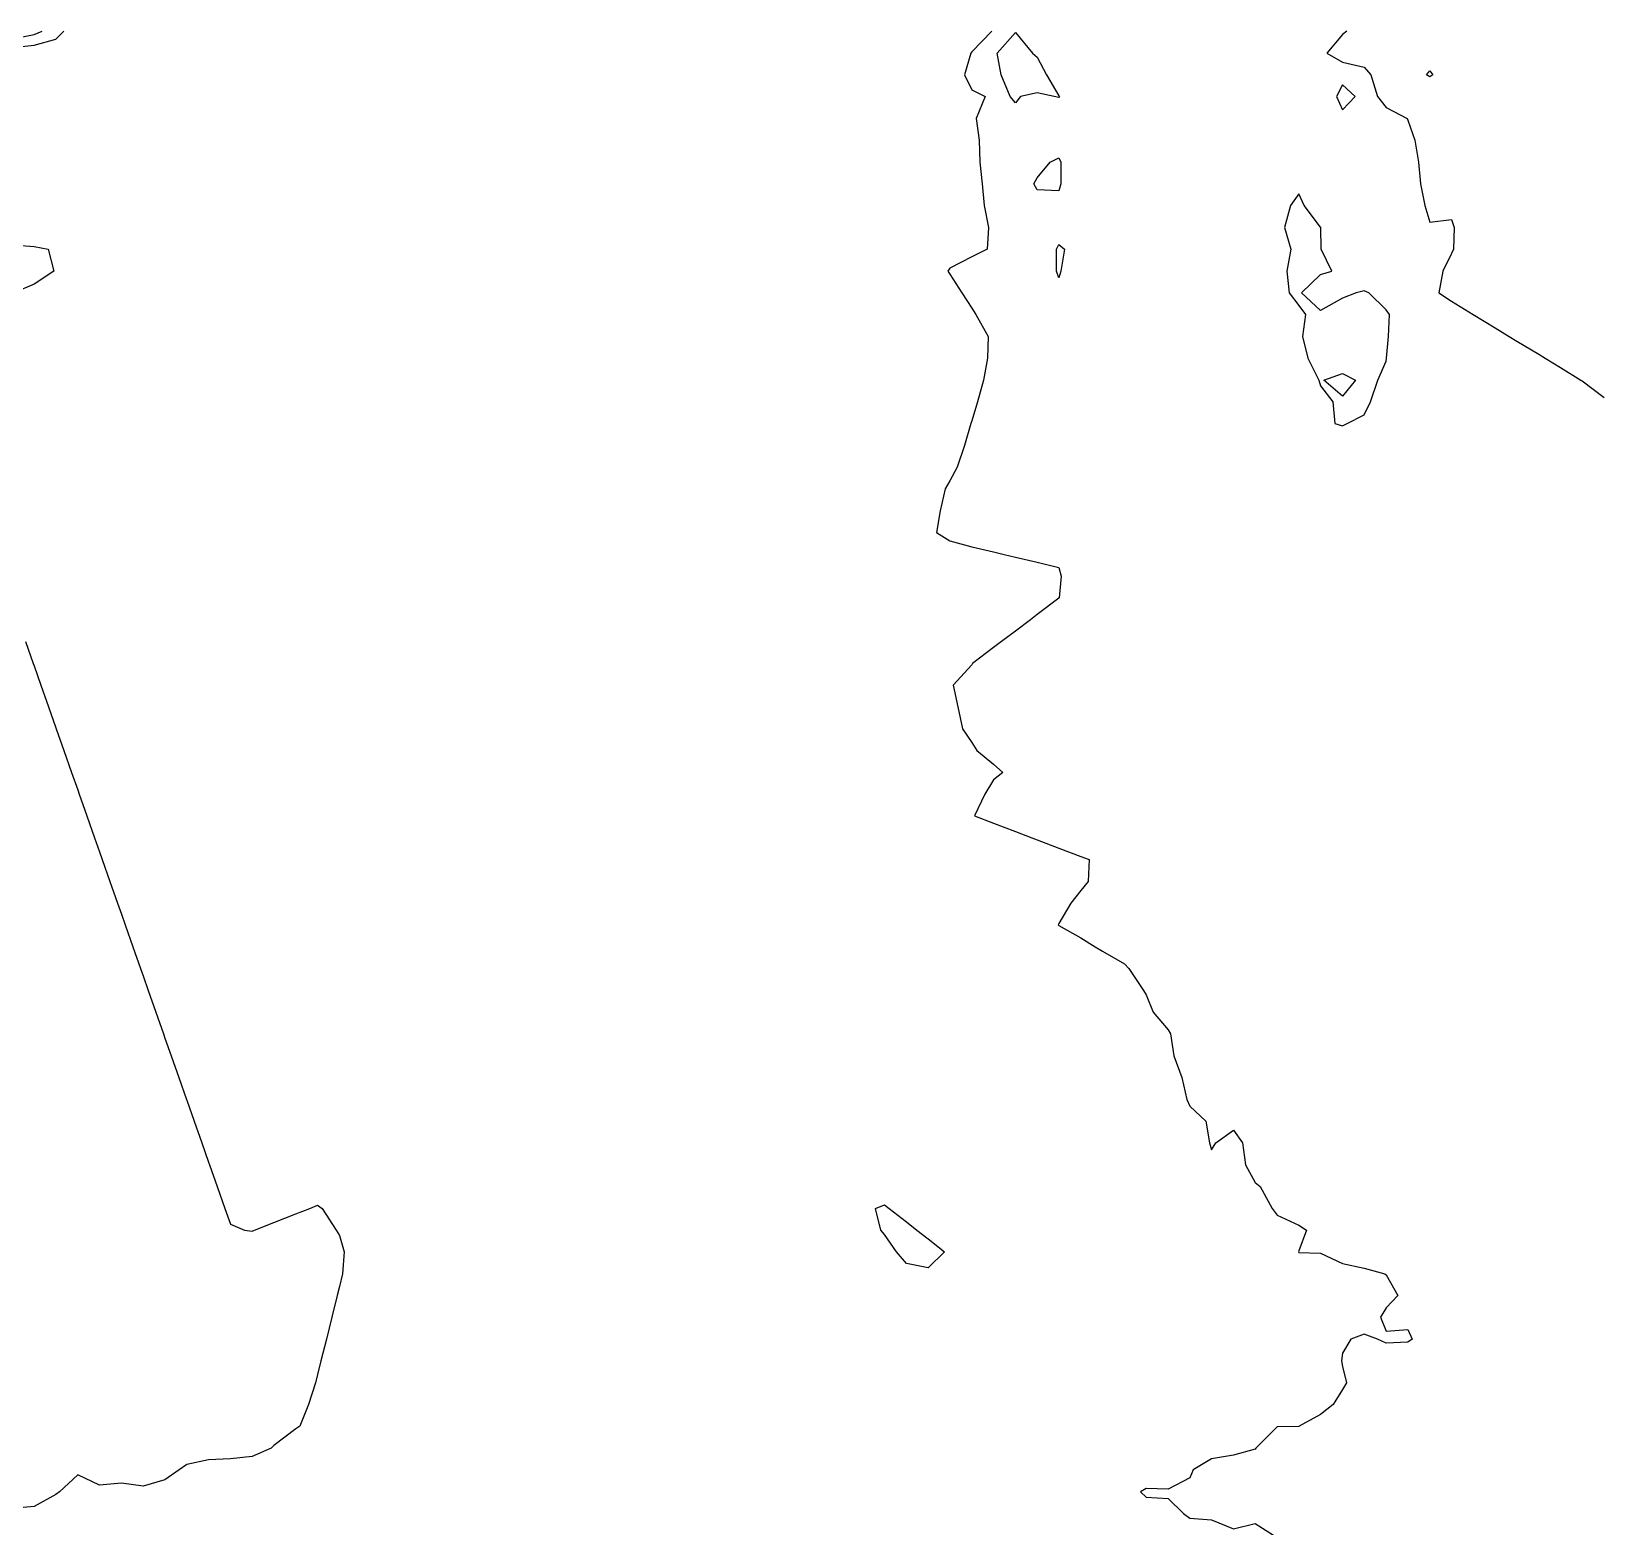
# Model space of a CAD drawing. Header units: metres. Extents: x 2681030 to 2681330, y 1246000 to 1246290.
# Drawn here: x 2681222.69 to 2681258.6, y 1246188.45 to 1246222.75 of the extents above; entities that cross this region are included whole.
import ezdxf

# ---------------------------------------------------------------- set-up
doc = ezdxf.new("R2010")
doc.units = ezdxf.units.M
doc.layers.add('BASIS_HOEHENLINIEN', color=8, linetype='Continuous')

msp = doc.modelspace()

# ---------------------------------------------------------------- linework, layer by layer
at = {"layer": 'BASIS_HOEHENLINIEN'}
for points in [[(2681222.25, 1246222.572, 0), (2681222.75, 1246222.673, 0), (2681222.931, 1246222.75, 0)], [(2681222.25, 1246222.38, 0), (2681222.75, 1246222.433, 0), (2681223.25, 1246222.569, 0), (2681223.43, 1246222.75, 0)], [(2681244.709, 1246222.75, 0), (2681244.25, 1246222.275, 0), (2681244.226, 1246222.25, 0), (2681244.087, 1246221.75, 0), (2681244.25, 1246221.406, 0), (2681244.554, 1246221.25, 0), (2681244.354, 1246220.75, 0), (2681244.42, 1246220.25, 0), (2681244.432, 1246219.75, 0), (2681244.485, 1246219.25, 0), (2681244.536, 1246218.75, 0), (2681244.637, 1246218.25, 0), (2681244.604, 1246217.75, 0), (2681244.25, 1246217.579, 0), (2681243.75, 1246217.317, 0), (2681243.701, 1246217.25, 0), (2681243.75, 1246217.174, 0), (2681244.024, 1246216.75, 0), (2681244.25, 1246216.4, 0), (2681244.347, 1246216.25, 0), (2681244.627, 1246215.75, 0), (2681244.607, 1246215.25, 0), (2681244.517, 1246214.75, 0), (2681244.379, 1246214.25, 0), (2681244.25, 1246213.811, 0), (2681244.232, 1246213.75, 0), (2681244.085, 1246213.25, 0), (2681243.919, 1246212.75, 0), (2681243.75, 1246212.436, 0), (2681243.639, 1246212.25, 0), (2681243.529, 1246211.75, 0), (2681243.439, 1246211.25, 0), (2681243.75, 1246211.06, 0), (2681244.25, 1246210.927, 0), (2681244.75, 1246210.808, 0), (2681244.992, 1246210.75, 0), (2681245.25, 1246210.688, 0), (2681245.75, 1246210.569, 0), (2681246.25, 1246210.449, 0), (2681246.297, 1246210.25, 0), (2681246.252, 1246209.75, 0), (2681246.25, 1246209.746, 0), (2681245.75, 1246209.368, 0), (2681245.593, 1246209.25, 0), (2681245.25, 1246208.991, 0), (2681244.93, 1246208.75, 0), (2681244.75, 1246208.614, 0), (2681244.267, 1246208.25, 0), (2681244.25, 1246208.22, 0), (2681243.824, 1246207.75, 0), (2681243.931, 1246207.25, 0), (2681244.037, 1246206.75, 0), (2681244.25, 1246206.432, 0), (2681244.37, 1246206.25, 0), (2681244.75, 1246205.937, 0), (2681244.961, 1246205.75, 0), (2681244.75, 1246205.577, 0), (2681244.551, 1246205.25, 0), (2681244.31, 1246204.75, 0), (2681244.75, 1246204.583, 0), (2681245.25, 1246204.393, 0), (2681245.626, 1246204.25, 0), (2681245.75, 1246204.203, 0), (2681246.25, 1246204.013, 0), (2681246.75, 1246203.823, 0), (2681246.944, 1246203.75, 0), (2681246.916, 1246203.25, 0), (2681246.75, 1246203.039, 0), (2681246.523, 1246202.75, 0), (2681246.25, 1246202.283, 0), (2681246.232, 1246202.25, 0), (2681246.25, 1246202.24, 0), (2681246.75, 1246201.951, 0), (2681247.081, 1246201.75, 0), (2681247.25, 1246201.652, 0), (2681247.75, 1246201.361, 0), (2681247.854, 1246201.25, 0), (2681248.187, 1246200.75, 0), (2681248.25, 1246200.649, 0), (2681248.412, 1246200.25, 0), (2681248.75, 1246199.845, 0), (2681248.81, 1246199.75, 0), (2681248.88, 1246199.25, 0), (2681249.067, 1246198.75, 0), (2681249.18, 1246198.25, 0), (2681249.25, 1246198.09, 0), (2681249.618, 1246197.75, 0), (2681249.704, 1246197.25, 0), (2681249.75, 1246197.095, 0), (2681249.847, 1246197.25, 0), (2681250.25, 1246197.544, 0), (2681250.457, 1246197.25, 0), (2681250.526, 1246196.75, 0), (2681250.75, 1246196.342, 0), (2681250.86, 1246196.25, 0), (2681251.14, 1246195.75, 0), (2681251.25, 1246195.595, 0), (2681251.75, 1246195.367, 0), (2681251.925, 1246195.25, 0), (2681251.75, 1246194.776, 0), (2681251.739, 1246194.75, 0), (2681251.75, 1246194.74, 0), (2681252.25, 1246194.725, 0), (2681252.75, 1246194.488, 0), (2681253.25, 1246194.375, 0), (2681253.718, 1246194.25, 0), (2681253.75, 1246194.222, 0), (2681254.023, 1246193.75, 0), (2681253.75, 1246193.471, 0), (2681253.624, 1246193.25, 0), (2681253.75, 1246192.93, 0), (2681254.25, 1246192.972, 0), (2681254.35, 1246192.75, 0), (2681254.25, 1246192.677, 0), (2681253.75, 1246192.656, 0), (2681253.551, 1246192.75, 0), (2681253.25, 1246192.861, 0), (2681252.945, 1246192.75, 0), (2681252.75, 1246192.429, 0), (2681252.725, 1246192.25, 0), (2681252.75, 1246192.122, 0), (2681252.841, 1246191.75, 0), (2681252.75, 1246191.591, 0), (2681252.536, 1246191.25, 0), (2681252.25, 1246191.022, 0), (2681251.755, 1246190.75, 0), (2681251.75, 1246190.748, 0), (2681251.25, 1246190.738, 0), (2681250.766, 1246190.25, 0), (2681250.75, 1246190.228, 0), (2681250.25, 1246190.088, 0), (2681249.75, 1246190.005, 0), (2681249.323, 1246189.75, 0), (2681249.25, 1246189.568, 0), (2681248.75, 1246189.305, 0), (2681248.25, 1246189.32, 0), (2681248.121, 1246189.25, 0), (2681248.25, 1246189.122, 0), (2681248.75, 1246189.095, 0), (2681249.106, 1246188.75, 0), (2681249.25, 1246188.64, 0), (2681249.75, 1246188.608, 0), (2681250.25, 1246188.399, 0), (2681250.75, 1246188.521, 0), (2681251.169, 1246188.25, 0)], [(2681246.262, 1246221.25, 0), (2681246.25, 1246221.232, 0), (2681246.139, 1246221.25, 0), (2681245.75, 1246221.337, 0), (2681245.366, 1246221.25, 0), (2681245.25, 1246221.111, 0), (2681245.129, 1246221.25, 0), (2681244.927, 1246221.75, 0), (2681244.833, 1246222.25, 0), (2681245.25, 1246222.724, 0), (2681245.642, 1246222.25, 0), (2681245.75, 1246222.158, 0), (2681245.965, 1246221.75, 0), (2681246.25, 1246221.272, 0), (2681246.262, 1246221.25, 0)], [(2681252.853, 1246222.75, 0), (2681252.75, 1246222.674, 0), (2681252.395, 1246222.25, 0), (2681252.75, 1246222.041, 0), (2681253.25, 1246221.923, 0), (2681253.401, 1246221.75, 0), (2681253.556, 1246221.25, 0), (2681253.75, 1246221.004, 0), (2681254.23, 1246220.75, 0), (2681254.25, 1246220.709, 0), (2681254.408, 1246220.25, 0), (2681254.491, 1246219.75, 0), (2681254.541, 1246219.25, 0), (2681254.641, 1246218.75, 0), (2681254.75, 1246218.368, 0), (2681255.25, 1246218.428, 0), (2681255.314, 1246218.25, 0), (2681255.293, 1246217.75, 0), (2681255.25, 1246217.652, 0), (2681255.049, 1246217.25, 0), (2681254.957, 1246216.75, 0), (2681255.25, 1246216.555, 0), (2681255.75, 1246216.251, 0), (2681255.752, 1246216.25, 0), (2681256.25, 1246215.947, 0), (2681256.574, 1246215.75, 0), (2681256.75, 1246215.643, 0), (2681257.25, 1246215.339, 0), (2681257.395, 1246215.25, 0), (2681257.75, 1246215.034, 0), (2681258.218, 1246214.75, 0), (2681258.25, 1246214.734, 0), (2681258.75, 1246214.345, 0)], [(2681254.82, 1246221.75, 0), (2681254.75, 1246221.707, 0), (2681254.679, 1246221.75, 0), (2681254.75, 1246221.842, 0), (2681254.82, 1246221.75, 0)], [(2681252.75, 1246220.946, 0), (2681253.038, 1246221.25, 0), (2681252.75, 1246221.519, 0), (2681252.612, 1246221.25, 0), (2681252.75, 1246220.946, 0)], [(2681246.289, 1246219.25, 0), (2681246.25, 1246219.091, 0), (2681245.75, 1246219.114, 0), (2681245.675, 1246219.25, 0), (2681245.75, 1246219.388, 0), (2681246.049, 1246219.75, 0), (2681246.25, 1246219.846, 0), (2681246.295, 1246219.75, 0), (2681246.289, 1246219.25, 0)], [(2681252.75, 1246213.701, 0), (2681252.854, 1246213.75, 0), (2681253.25, 1246213.953, 0), (2681253.395, 1246214.25, 0), (2681253.558, 1246214.75, 0), (2681253.75, 1246215.182, 0), (2681253.759, 1246215.25, 0), (2681253.805, 1246215.75, 0), (2681253.831, 1246216.25, 0), (2681253.75, 1246216.358, 0), (2681253.355, 1246216.75, 0), (2681253.25, 1246216.796, 0), (2681253.062, 1246216.75, 0), (2681252.75, 1246216.626, 0), (2681252.25, 1246216.346, 0), (2681251.812, 1246216.75, 0), (2681252.25, 1246217.167, 0), (2681252.505, 1246217.25, 0), (2681252.263, 1246217.75, 0), (2681252.252, 1246218.25, 0), (2681252.25, 1246218.254, 0), (2681251.87, 1246218.75, 0), (2681251.75, 1246219.019, 0), (2681251.555, 1246218.75, 0), (2681251.421, 1246218.25, 0), (2681251.568, 1246217.75, 0), (2681251.477, 1246217.25, 0), (2681251.526, 1246216.75, 0), (2681251.75, 1246216.459, 0), (2681251.899, 1246216.25, 0), (2681251.831, 1246215.75, 0), (2681251.953, 1246215.25, 0), (2681252.21, 1246214.75, 0), (2681252.25, 1246214.616, 0), (2681252.532, 1246214.25, 0), (2681252.577, 1246213.75, 0), (2681252.75, 1246213.701, 0)], [(2681222.25, 1246217.848, 0), (2681222.75, 1246217.814, 0), (2681223.069, 1246217.75, 0), (2681223.201, 1246217.25, 0), (2681222.75, 1246216.948, 0), (2681222.286, 1246216.75, 0)], [(2681246.29, 1246217.25, 0), (2681246.25, 1246217.093, 0), (2681246.193, 1246217.25, 0), (2681246.196, 1246217.75, 0), (2681246.25, 1246217.857, 0), (2681246.38, 1246217.75, 0), (2681246.29, 1246217.25, 0)], [(2681253.051, 1246214.75, 0), (2681252.75, 1246214.382, 0), (2681252.322, 1246214.75, 0), (2681252.75, 1246214.897, 0), (2681253.051, 1246214.75, 0)], [(2681222.554, 1246208.75, 0), (2681222.73, 1246208.25, 0), (2681222.75, 1246208.192, 0), (2681222.905, 1246207.75, 0), (2681223.081, 1246207.25, 0), (2681223.25, 1246206.768, 0), (2681223.256, 1246206.75, 0), (2681223.432, 1246206.25, 0), (2681223.608, 1246205.75, 0), (2681223.75, 1246205.348, 0), (2681223.784, 1246205.25, 0), (2681223.96, 1246204.75, 0), (2681224.136, 1246204.25, 0), (2681224.25, 1246203.924, 0), (2681224.311, 1246203.75, 0), (2681224.487, 1246203.25, 0), (2681224.662, 1246202.75, 0), (2681224.75, 1246202.5, 0), (2681224.838, 1246202.25, 0), (2681225.014, 1246201.75, 0), (2681225.19, 1246201.25, 0), (2681225.25, 1246201.08, 0), (2681225.366, 1246200.75, 0), (2681225.542, 1246200.25, 0), (2681225.717, 1246199.75, 0), (2681225.75, 1246199.656, 0), (2681225.893, 1246199.25, 0), (2681226.068, 1246198.75, 0), (2681226.244, 1246198.25, 0), (2681226.25, 1246198.232, 0), (2681226.42, 1246197.75, 0), (2681226.596, 1246197.25, 0), (2681226.75, 1246196.812, 0), (2681226.772, 1246196.75, 0), (2681226.947, 1246196.25, 0), (2681227.123, 1246195.75, 0), (2681227.25, 1246195.388, 0), (2681227.573, 1246195.25, 0), (2681227.75, 1246195.23, 0), (2681227.802, 1246195.25, 0), (2681228.25, 1246195.426, 0), (2681228.75, 1246195.622, 0), (2681229.075, 1246195.75, 0), (2681229.25, 1246195.819, 0), (2681229.352, 1246195.75, 0), (2681229.679, 1246195.25, 0), (2681229.75, 1246195.13, 0), (2681229.862, 1246194.75, 0), (2681229.822, 1246194.25, 0), (2681229.75, 1246193.958, 0), (2681229.699, 1246193.75, 0), (2681229.574, 1246193.25, 0), (2681229.451, 1246192.75, 0), (2681229.327, 1246192.25, 0), (2681229.25, 1246191.94, 0), (2681229.203, 1246191.75, 0), (2681229.038, 1246191.25, 0), (2681228.844, 1246190.75, 0), (2681228.75, 1246190.692, 0), (2681228.25, 1246190.31, 0), (2681228.186, 1246190.25, 0), (2681227.75, 1246190.06, 0), (2681227.25, 1246190.001, 0), (2681226.75, 1246189.985, 0), (2681226.25, 1246189.877, 0), (2681226.079, 1246189.75, 0), (2681225.75, 1246189.52, 0), (2681225.25, 1246189.38, 0), (2681224.75, 1246189.449, 0), (2681224.25, 1246189.402, 0), (2681223.75, 1246189.641, 0), (2681223.335, 1246189.25, 0), (2681223.25, 1246189.187, 0), (2681222.75, 1246188.91, 0), (2681222.25, 1246188.866, 0)], [(2681243.628, 1246194.75, 0), (2681243.25, 1246194.387, 0), (2681242.75, 1246194.487, 0), (2681242.522, 1246194.75, 0), (2681242.25, 1246195.148, 0), (2681242.167, 1246195.25, 0), (2681242.04, 1246195.75, 0), (2681242.25, 1246195.831, 0), (2681242.353, 1246195.75, 0), (2681242.75, 1246195.439, 0), (2681242.991, 1246195.25, 0), (2681243.25, 1246195.047, 0), (2681243.628, 1246194.75, 0)]]:
    msp.add_polyline3d(points, dxfattribs=at)

doc.saveas('drawing.dxf')
